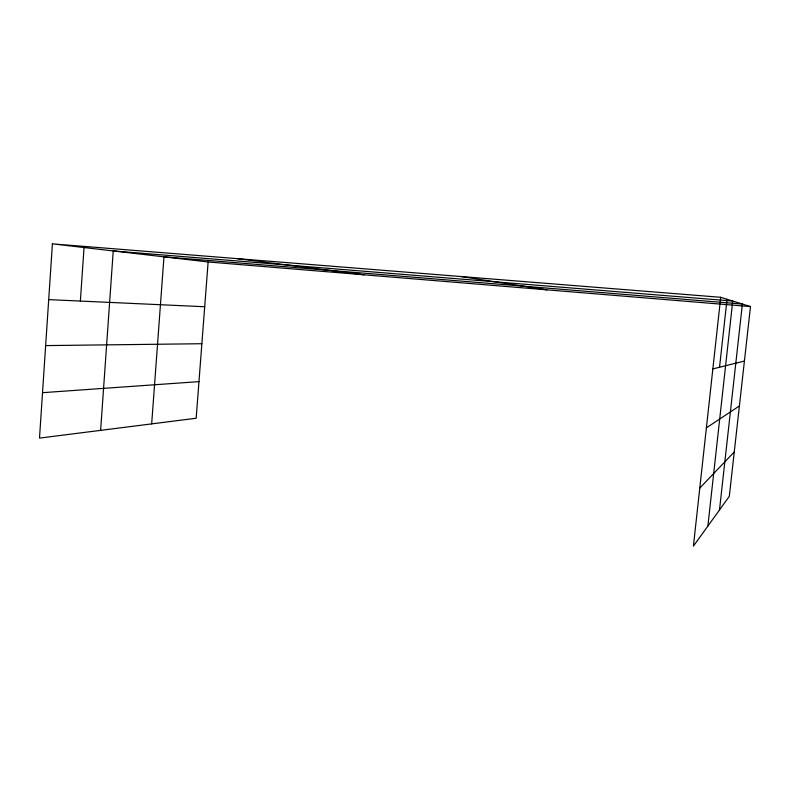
<?xml version="1.0" encoding="UTF-8"?>
<svg xmlns="http://www.w3.org/2000/svg" width="790" height="790" viewBox="0 0 790 790"><rect width="100%" height="100%" fill="white"/><g stroke="black" fill="none" stroke-linecap="round" stroke-linejoin="round"><path stroke-width="1.19" d="M52.407 243.863L39.5 438.104L196.167 418.246L208.125 261.974L52.407 243.863L720.707 297.297L750.5 306.579L729.298 496.357L693.413 546.137L720.707 297.297M80.373 301.069L84.036 247.547M100.616 430.353L113.237 250.944L732.745 301.049L707.87 526.071M151.67 423.884L163.974 256.839L742.383 304.051L719.493 509.955M719.542 367.241L727.037 299.272M699.772 488.101L734.256 451.969M706.388 427.844L739.401 405.961M712.856 368.91L744.417 361.05M42.522 392.679L198.971 381.629M45.642 345.595L201.875 343.719M48.704 299.617L204.699 306.747M208.125 261.974L750.5 306.579M237.049 258.626L364.062 274.801M461.044 276.54L546.858 289.831"/></g></svg>
